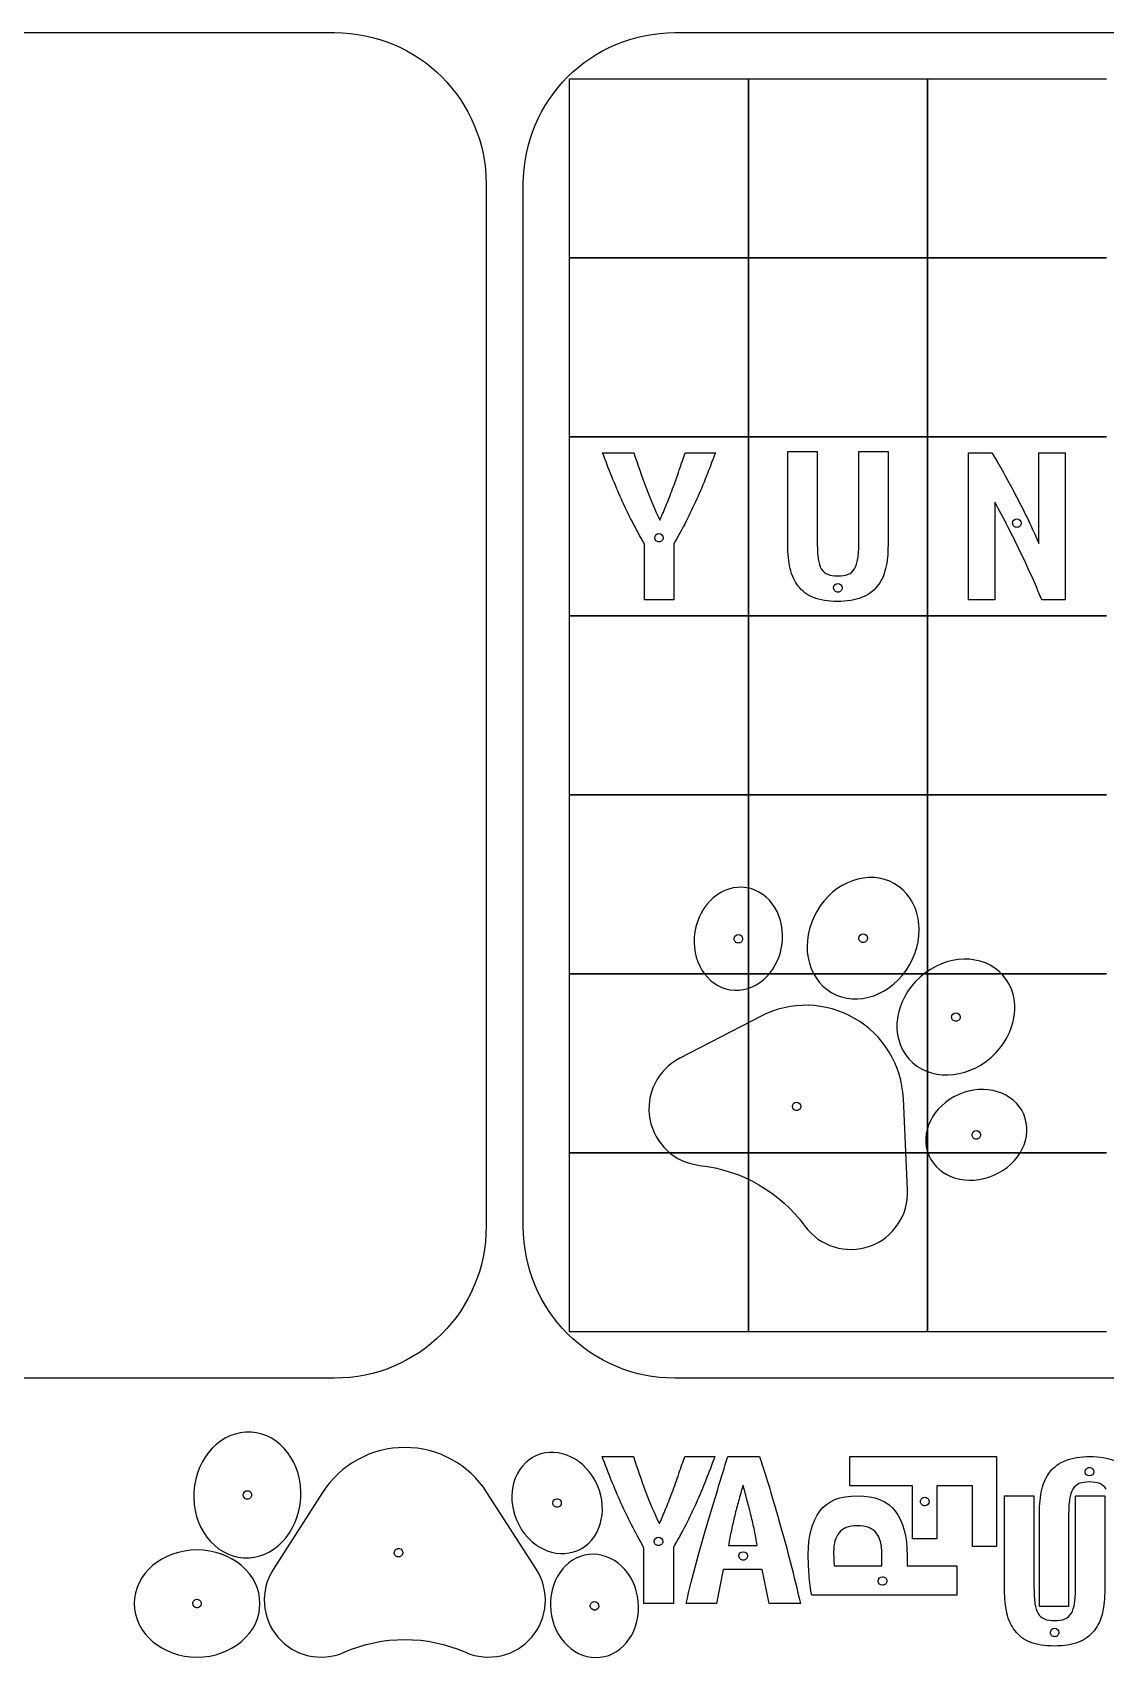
# Model space of a CAD drawing. Extents: x 9 to 2087, y 87 to 833.
# Drawn here: x 757 to 1108, y 287 to 820 of the extents above; entities that cross this region are included whole.
import ezdxf

# ---------------------------------------------------------------- set-up
doc = ezdxf.new("R2010")
doc.units = 0
doc.layers.add('Calque_1', color=7, linetype='CONTINUOUS')

msp = doc.modelspace()

# ---------------------------------------------------------------- linework, layer by layer
at = {"layer": 'Calque_1', "color": 7}
for p, q in [((515.238256, 819.699936), (855.96034, 819.699936)), ((967.280946, 819.699934), (1308.002973, 819.699934)), ((967.280946, 819.699934), (967.280946, 819.699934)), ((905.549323, 770.110981), (905.549323, 429.388908)), ((917.691991, 429.388898), (917.691991, 770.110979)), ((943.628777, 682.299315), (953.874516, 682.299315)), ((970.640293, 682.299315), (980.497948, 682.299315)), ((1004.211839, 652.144181), (1004.211839, 682.803815)), ((1004.211839, 682.803815), (1013.836661, 682.803815)), ((1013.836661, 682.803815), (1013.836661, 652.765155)), ((1027.420045, 652.842766), (1027.420045, 682.803815)), ((1027.420045, 682.803815), (1036.967199, 682.803815)), ((1036.967199, 682.803815), (1036.967199, 652.144181)), ((1063.281401, 634.252901), (1063.281401, 682.299315)), ((1063.281401, 682.299315), (1070.965719, 682.299315)), ((1086.334356, 652.726321), (1086.334356, 682.299315)), ((1086.334356, 682.299315), (1094.950092, 682.299315)), ((1094.950092, 682.299315), (1094.950092, 634.252901)), ((1071.897137, 666.154482), (1071.897137, 634.252901)), ((962.33503, 660.333028), (962.33503, 660.333028)), ((1080.509233, 659.33447), (1080.509233, 659.33447)), ((957.289771, 634.252901), (957.289771, 652.493488)), ((963.456835, 654.571998), (963.456835, 654.571998)), ((966.914565, 652.571099), (966.914565, 634.252901)), ((966.914565, 634.252901), (957.289771, 634.252901)), ((1021.983006, 638.176891), (1021.983006, 638.176891)), ((1071.897137, 634.252901), (1063.281401, 634.252901)), ((1094.950092, 634.252901), (1087.265774, 634.252901)), ((1020.434283, 633.748401), (1020.434283, 633.748401)), ((989.419247, 523.446617), (989.419247, 523.446617)), ((1030.223807, 523.64183), (1030.223807, 523.64183)), ((985.392074, 506.745779), (985.392074, 506.745779)), ((1018.543953, 505.827004), (1018.543953, 505.827004)), ((995.445651, 498.135179), (968.852497, 484.386978)), ((1060.550952, 497.860464), (1060.550952, 497.860464)), ((1043.775071, 484.200288), (1043.775071, 484.200288)), ((1043.374428, 441.360254), (1041.984484, 471.265959)), ((1008.471614, 468.66466), (1008.471614, 468.66466)), ((1081.355922, 466.074453), (1081.355922, 466.074453)), ((1067.239223, 459.335353), (1067.239223, 459.335353)), ((975.362799, 449.379598), (975.369291, 449.379598)), ((855.96034, 379.799941), (515.238256, 379.799941)), ((1308.002973, 379.799943), (967.280946, 379.799943)), ((921.996506, 354.508898), (921.996506, 354.508898)), ((943.476207, 354.177382), (953.721946, 354.177382)), ((970.487724, 354.177382), (980.345379, 354.177382)), ((984.578712, 354.177382), (994.979702, 354.177382)), ((1024.430741, 354.177376), (1072.477098, 354.177376)), ((1024.430741, 344.630194), (1024.430741, 354.177376)), ((1072.477098, 354.177376), (1072.477098, 324.759661)), ((1103.019503, 354.177382), (1103.019503, 354.177382)), ((1101.47078, 349.228784), (1101.47078, 349.228784)), ((828.433936, 342.613084), (828.433936, 342.613084)), ((852.075856, 342.448699), (835.919593, 317.245819)), ((921.970944, 317.244634), (905.81427, 342.448676)), ((989.54636, 344.863061), (989.54636, 344.863061)), ((1044.999859, 344.630194), (1024.430741, 344.630194)), ((1044.999859, 327.243471), (1044.999859, 344.630194)), ((1064.559947, 344.630194), (1052.917038, 344.630194)), ((1052.917038, 344.630194), (1052.917038, 327.243471)), ((1064.559947, 324.759661), (1064.559947, 344.630194)), ((1075.087546, 310.631651), (1075.087546, 341.291285)), ((1075.087546, 341.291285), (1084.712368, 341.291285)), ((1084.712368, 341.291285), (1084.712368, 311.252624)), ((1098.295752, 311.330235), (1098.295752, 341.291285)), ((1098.295752, 341.291285), (1107.842906, 341.291285)), ((1107.842906, 341.291285), (1107.842906, 310.631651)), ((928.735604, 340.392195), (928.735604, 340.392195)), ((1048.983115, 338.075018), (1048.983115, 338.075018)), ((1086.486586, 305.121939), (1086.486586, 335.781573)), ((962.18246, 332.211095), (962.18246, 332.211095)), ((1096.033769, 335.083017), (1096.033769, 305.121939)), ((963.304265, 326.450065), (963.304265, 326.450065)), ((984.811574, 325.147722), (994.203506, 325.147722)), ((1052.917038, 327.243471), (1044.999859, 327.243471)), ((826.23081, 321.091533), (826.23081, 321.091533)), ((878.09191, 323.439438), (878.09191, 323.439438)), ((939.202945, 322.166881), (939.202945, 322.166881)), ((957.137202, 306.130968), (957.137202, 324.371555)), ((966.761996, 324.449166), (966.761996, 306.130968)), ((991.016624, 321.687593), (991.016624, 321.687593)), ((1010.870105, 322.10566), (1010.870105, 322.10566)), ((1019.175369, 323.192329), (1019.175369, 323.192329)), ((1034.932089, 318.457543), (1034.932089, 322.338522)), ((1043.237353, 321.872799), (1043.237353, 318.457543)), ((1072.477098, 324.759661), (1064.559947, 324.759661)), ((983.026321, 317.230599), (980.852984, 306.131053)), ((995.833509, 317.230599), (983.026321, 317.230599)), ((998.084485, 306.131053), (995.833509, 317.230599)), ((1019.40823, 318.457543), (1034.932089, 318.457543)), ((1035.164922, 314.884638), (1035.164922, 314.884638)), ((1043.237353, 318.457543), (1059.459796, 318.457543)), ((1059.459796, 318.457543), (1059.459796, 308.910361)), ((790.432194, 306.127954), (790.432194, 306.127954)), ((811.700219, 304.920302), (811.700219, 304.920302)), ((939.635482, 304.992798), (939.635482, 304.992798)), ((966.761996, 306.130968), (957.137202, 306.130968)), ((980.852984, 306.131053), (970.917718, 306.131053)), ((1008.330224, 306.131053), (998.084485, 306.131053)), ((1059.459796, 308.910361), (1012.034385, 308.910361)), ((1096.033769, 305.121939), (1086.486586, 305.121939)), ((1092.858713, 296.66436), (1092.858713, 296.66436)), ((859.061354, 290.183704), (859.067091, 290.187016)), ((1091.30999, 292.23587), (1091.30999, 292.23587))]:
    msp.add_line(p, q, dxfattribs=at)
at = {"layer": 'Calque_1', "color": 1}
for p, q in [((932.800277, 804.591648), (991.326448, 804.591648)), ((932.800277, 746.065449), (932.800277, 804.591648)), ((991.326448, 804.591648), (991.326448, 746.065449)), ((991.326448, 804.591648), (1049.852647, 804.591648)), ((991.326448, 746.065449), (991.326448, 804.591648)), ((1049.852647, 804.591648), (1049.852647, 746.065449)), ((1049.852647, 804.591648), (1108.378874, 804.591648)), ((1049.852647, 746.065449), (1049.852647, 804.591648)), ((991.326448, 746.065449), (932.800277, 746.065449)), ((932.800277, 746.065449), (991.326448, 746.065449)), ((932.800277, 687.53925), (932.800277, 746.065449)), ((1049.852647, 746.065449), (991.326448, 746.065449)), ((991.326448, 746.065449), (991.326448, 687.53925)), ((991.326448, 746.065449), (1049.852647, 746.065449)), ((991.326448, 687.53925), (991.326448, 746.065449)), ((1108.378874, 746.065449), (1049.852647, 746.065449)), ((1049.852647, 746.065449), (1049.852647, 687.53925)), ((1049.852647, 746.065449), (1108.378874, 746.065449)), ((1049.852647, 687.53925), (1049.852647, 746.065449)), ((991.326448, 687.53925), (932.800277, 687.53925)), ((932.800277, 687.539222), (991.326448, 687.539222)), ((932.800277, 629.012989), (932.800277, 687.539222)), ((1049.852647, 687.53925), (991.326448, 687.53925)), ((991.326448, 687.539222), (991.326448, 629.012989)), ((991.326448, 687.539222), (1049.852647, 687.539222)), ((991.326448, 629.012989), (991.326448, 687.539222)), ((1108.378874, 687.53925), (1049.852647, 687.53925)), ((1049.852647, 687.539222), (1049.852647, 629.012989)), ((1049.852647, 687.539222), (1108.378874, 687.539222)), ((1049.852647, 629.012989), (1049.852647, 687.539222)), ((932.800277, 629.013045), (991.326448, 629.013045)), ((932.800277, 570.486826), (932.800277, 629.013045)), ((932.800277, 629.013045), (991.326448, 629.013045)), ((932.800277, 570.486826), (932.800277, 629.013045)), ((991.326448, 629.012989), (932.800277, 629.012989)), ((991.326448, 629.013045), (991.326448, 570.486826)), ((991.326448, 629.013045), (991.326448, 570.486826)), ((1049.852647, 629.012989), (991.326448, 629.012989)), ((991.326448, 629.012989), (1049.852647, 629.012989)), ((991.326448, 570.48677), (991.326448, 629.012989)), ((1049.852647, 629.013045), (1108.378874, 629.013045)), ((1049.852647, 570.486826), (1049.852647, 629.013045)), ((1108.378874, 629.012989), (1049.852647, 629.012989)), ((1049.852647, 629.012989), (1049.852647, 570.48677)), ((991.326448, 570.486826), (932.800277, 570.486826)), ((991.326448, 570.486826), (932.800277, 570.486826)), ((932.800277, 570.486826), (991.326448, 570.486826)), ((932.800277, 511.960627), (932.800277, 570.486826)), ((991.326448, 570.486826), (991.326448, 511.960627)), ((991.326448, 570.486826), (1049.852647, 570.486826)), ((991.326448, 511.960627), (991.326448, 570.486826)), ((1049.852647, 570.48677), (991.326448, 570.48677)), ((1108.378874, 570.486826), (1049.852647, 570.486826)), ((1049.852647, 570.486826), (1049.852647, 511.960627)), ((1049.852647, 570.486826), (1108.378874, 570.486826)), ((1049.852647, 511.960627), (1049.852647, 570.486826)), ((991.326448, 511.960627), (932.800277, 511.960627)), ((932.800277, 511.960599), (991.326448, 511.960599)), ((932.800277, 453.434372), (932.800277, 511.960599)), ((1049.852647, 511.960627), (991.326448, 511.960627)), ((991.326448, 511.960599), (991.326448, 453.434372)), ((991.326448, 511.960599), (1049.852647, 511.960599)), ((991.326448, 453.434372), (991.326448, 511.960599)), ((1108.378874, 511.960627), (1049.852647, 511.960627)), ((1049.852647, 511.960599), (1049.852647, 453.434372)), ((1049.852647, 511.960599), (1108.378874, 511.960599)), ((1049.852647, 453.434372), (1049.852647, 511.960599)), ((991.326448, 453.434372), (932.800277, 453.434372)), ((932.800277, 453.434372), (991.326448, 453.434372)), ((932.800277, 394.908173), (932.800277, 453.434372)), ((1049.852647, 453.434372), (991.326448, 453.434372)), ((991.326448, 453.434372), (991.326448, 394.908173)), ((991.326448, 453.434372), (1049.852647, 453.434372)), ((991.326448, 394.908173), (991.326448, 453.434372)), ((1108.378874, 453.434372), (1049.852647, 453.434372)), ((1049.852647, 453.434372), (1049.852647, 394.908173)), ((1049.852647, 453.434372), (1108.378874, 453.434372)), ((1049.852647, 394.908173), (1049.852647, 453.434372)), ((991.326448, 394.908173), (932.800277, 394.908173)), ((1049.852647, 394.908173), (991.326448, 394.908173)), ((1108.378874, 394.908173), (1049.852647, 394.908173))]:
    msp.add_line(p, q, dxfattribs=at)
at = {"layer": 'Calque_1', "color": 7}
for points in [[(855.96034, 819.699936), (883.432612, 819.699936), (905.549323, 797.583253), (905.549323, 770.110981)], [(917.691991, 770.110979), (917.691991, 797.583252), (939.808645, 819.699934), (967.280946, 819.699934)], [(949.760703, 667.16354), (947.639107, 671.975936), (945.595132, 677.021195), (943.628777, 682.299315)], [(953.874516, 682.299315), (955.064684, 678.573586), (956.384214, 674.770237), (957.833106, 670.889268)], [(968.699818, 676.710722), (969.424264, 678.780559), (970.071089, 680.643423), (970.640293, 682.299315)], [(980.497948, 682.299315), (979.51478, 679.660255), (978.531603, 677.098815), (977.548416, 674.614996)], [(1070.965719, 682.299315), (1072.41461, 680.022477), (1073.863502, 677.538659), (1075.312393, 674.847858)], [(966.526481, 670.578795), (967.302667, 672.596891), (968.027113, 674.640867), (968.699818, 676.710722)], [(977.548416, 674.614996), (976.565248, 672.131177), (975.530329, 669.673229), (974.443661, 667.241151)], [(1075.312393, 674.847858), (1076.761284, 672.208798), (1078.158435, 669.569738), (1079.503844, 666.930678)], [(957.289771, 652.493488), (954.44373, 657.512866), (951.93404, 662.402884), (949.760703, 667.16354)], [(957.833106, 670.889268), (959.281997, 667.060039), (960.782638, 663.541293), (962.33503, 660.333028)], [(964.275505, 664.834952), (965.05171, 666.646066), (965.802036, 668.560681), (966.526481, 670.578795)], [(974.443661, 667.241151), (973.356993, 664.809073), (972.192704, 662.377004), (970.950794, 659.944944)], [(1080.12479, 650.1649), (1077.58923, 655.494761), (1074.846679, 660.824622), (1071.897137, 666.154482)], [(1079.503844, 666.930678), (1080.900995, 664.291618), (1082.168775, 661.730179), (1083.307184, 659.24636)], [(962.33503, 660.333028), (962.904234, 661.523197), (963.551059, 663.023838), (964.275505, 664.834952)], [(1077.72226, 659.33447), (1077.722281, 660.104061), (1078.346169, 660.727924), (1079.115761, 660.727913)], [(1079.115761, 660.727913), (1079.885341, 660.727909), (1080.509212, 660.10405), (1080.509233, 659.33447)], [(960.669862, 654.571998), (960.669883, 655.341589), (961.293771, 655.965453), (962.063363, 655.965442)], [(962.063363, 655.965442), (962.832943, 655.965437), (963.456814, 655.341578), (963.456835, 654.571998)], [(970.950794, 659.944944), (969.708885, 657.564607), (968.363475, 655.106658), (966.914565, 652.571099)], [(1078.130391, 658.349092), (1077.869057, 658.610431), (1077.722248, 658.964884), (1077.72226, 659.33447)], [(1079.115761, 657.940941), (1078.746175, 657.940936), (1078.391725, 658.087753), (1078.130391, 658.349092)], [(1080.101112, 658.349102), (1079.839784, 658.087764), (1079.485341, 657.940943), (1079.115761, 657.940941)], [(1080.509233, 659.33447), (1080.509245, 658.964889), (1080.362439, 658.61044), (1080.101112, 658.349102)], [(1083.307184, 659.24636), (1084.497353, 656.762541), (1085.50641, 654.589195), (1086.334356, 652.726321)], [(961.077993, 653.58662), (960.816659, 653.84796), (960.66985, 654.202412), (960.669862, 654.571998)], [(962.063363, 653.178469), (961.693777, 653.178464), (961.339327, 653.325281), (961.077993, 653.58662)], [(963.048714, 653.58663), (962.787386, 653.325292), (962.432943, 653.178472), (962.063363, 653.178469)], [(963.456835, 654.571998), (963.456847, 654.202417), (963.310041, 653.847969), (963.048714, 653.58663)], [(1004.988035, 644.537474), (1004.470571, 646.814311), (1004.211839, 649.34988), (1004.211839, 652.144181)], [(1013.836661, 652.765155), (1013.836661, 650.74704), (1013.940152, 649.039408), (1014.147134, 647.642257)], [(1027.109544, 647.719896), (1027.316544, 649.117028), (1027.420045, 650.824651), (1027.420045, 652.842766)], [(1036.967199, 652.144181), (1036.967199, 649.34988), (1036.708467, 646.814311), (1036.191003, 644.537474)], [(1087.265774, 634.252901), (1085.092437, 639.582781), (1082.712109, 644.88678), (1080.12479, 650.1649)], [(1014.147134, 647.642257), (1014.354116, 646.296866), (1014.690468, 645.210198), (1015.156191, 644.382252)], [(1026.022875, 644.382252), (1026.540339, 645.261938), (1026.902562, 646.374487), (1027.109544, 647.719896)], [(1007.627095, 638.716048), (1006.385186, 640.32018), (1005.505499, 642.260656), (1004.988035, 644.537474)], [(1015.156191, 644.382252), (1015.673636, 643.554306), (1016.372202, 642.959222), (1017.251889, 642.596999)], [(1017.251889, 642.596999), (1018.131575, 642.234776), (1019.244124, 642.053665), (1020.589533, 642.053665)], [(1019.196033, 638.176891), (1019.196053, 638.946482), (1019.819942, 639.570346), (1020.589533, 639.570335)], [(1020.589533, 642.053665), (1021.934943, 642.053665), (1023.047482, 642.234776), (1023.92715, 642.596999)], [(1020.589533, 639.570335), (1021.359114, 639.57033), (1021.982985, 638.946471), (1021.983006, 638.176891)], [(1023.92715, 642.596999), (1024.806836, 642.959222), (1025.505412, 643.554306), (1026.022875, 644.382252)], [(1036.191003, 644.537474), (1035.673539, 642.260656), (1034.767982, 640.32018), (1033.474332, 638.716048)], [(1012.594742, 634.99032), (1010.524887, 635.870006), (1008.869005, 637.111916), (1007.627095, 638.716048)], [(1020.434283, 633.748401), (1017.329519, 633.748401), (1014.716339, 634.162374), (1012.594742, 634.99032)], [(1019.604164, 637.191513), (1019.34283, 637.452853), (1019.19602, 637.807305), (1019.196033, 638.176891)], [(1020.589533, 636.783362), (1020.219948, 636.783357), (1019.865498, 636.930174), (1019.604164, 637.191513)], [(1028.351463, 634.99032), (1026.229867, 634.162374), (1023.590807, 633.748401), (1020.434283, 633.748401)], [(1021.574884, 637.191523), (1021.313557, 636.930185), (1020.959114, 636.783365), (1020.589533, 636.783362)], [(1021.983006, 638.176891), (1021.983018, 637.80731), (1021.836212, 637.452862), (1021.574884, 637.191523)], [(1033.474332, 638.716048), (1032.180682, 637.111916), (1030.473059, 635.870006), (1028.351463, 634.99032)], [(1039.115189, 541.457418), (1030.739565, 546.29307), (1019.33954, 542.239004), (1013.658263, 532.398762)], [(990.654618, 540.147964), (982.801076, 541.387258), (975.257248, 534.908536), (973.799147, 525.686417)], [(1002.251578, 521.205293), (1003.700732, 530.428315), (998.508521, 538.914003), (990.654618, 540.147964)], [(1044.000682, 514.88058), (1049.681815, 524.720568), (1047.493066, 536.620412), (1039.115189, 541.457418)], [(1013.658263, 532.398762), (1007.979531, 522.562867), (1010.168362, 510.662656), (1018.543953, 505.827004)], [(973.799147, 525.686417), (972.352674, 516.464919), (977.54418, 507.976889), (985.392074, 506.745779)], [(987.040402, 522.46124), (986.779068, 522.722579), (986.632259, 523.077031), (986.632271, 523.446617)], [(986.632271, 523.446617), (986.632292, 524.216209), (987.25618, 524.840072), (988.025772, 524.840061)], [(988.025772, 522.053089), (987.656186, 522.053083), (987.301736, 522.1999), (987.040402, 522.46124)], [(988.025772, 524.840061), (988.795353, 524.840058), (989.419226, 524.216199), (989.419247, 523.446617)], [(989.011124, 522.461249), (988.749796, 522.19991), (988.395353, 522.05309), (988.025772, 522.053089)], [(989.419247, 523.446617), (989.419259, 523.077036), (989.272453, 522.722587), (989.011124, 522.461249)], [(1027.844963, 522.656453), (1027.583629, 522.917792), (1027.436819, 523.272245), (1027.436831, 523.64183)], [(1027.436831, 523.64183), (1027.436852, 524.411422), (1028.06074, 525.035285), (1028.830332, 525.035274)], [(1028.830332, 522.248302), (1028.460746, 522.248297), (1028.106296, 522.395114), (1027.844963, 522.656453)], [(1028.830332, 525.035274), (1029.599913, 525.035271), (1030.223786, 524.411412), (1030.223807, 523.64183)], [(1029.815685, 522.656462), (1029.554356, 522.395123), (1029.199913, 522.248303), (1028.830332, 522.248302)], [(1030.223807, 523.64183), (1030.223819, 523.272249), (1030.077013, 522.9178), (1029.815685, 522.656462)], [(985.392074, 506.745779), (993.250777, 505.503804), (1000.799685, 511.981735), (1002.251578, 521.205293)], [(1074.538929, 511.520781), (1068.11335, 518.752895), (1056.014512, 518.500221), (1047.524111, 510.954559)], [(1018.543953, 505.827004), (1026.92186, 500.990026), (1038.321919, 505.044684), (1044.000682, 514.88058)], [(1070.791018, 484.763716), (1079.285653, 492.306641), (1080.959259, 504.291744), (1074.538929, 511.520781)], [(1047.524111, 510.954559), (1039.0312, 503.410364), (1037.354741, 491.429353), (1043.775071, 484.200288)], [(1026.061591, 497.426717), (1016.645701, 502.862994), (1005.106086, 503.130653), (995.445651, 498.135179)], [(1041.984484, 471.265959), (1041.480124, 482.129793), (1035.478612, 491.98979), (1026.061591, 497.426717)], [(1058.17211, 496.875086), (1057.910776, 497.136426), (1057.763967, 497.490878), (1057.763979, 497.860464)], [(1057.763979, 497.860464), (1057.764, 498.630055), (1058.387888, 499.253919), (1059.15748, 499.253908)], [(1059.15748, 496.466935), (1058.787894, 496.46693), (1058.433444, 496.613747), (1058.17211, 496.875086)], [(1059.15748, 499.253908), (1059.92706, 499.253903), (1060.550931, 498.630044), (1060.550952, 497.860464)], [(1060.142831, 496.875096), (1059.881503, 496.613758), (1059.52706, 496.466938), (1059.15748, 496.466935)], [(1060.550952, 497.860464), (1060.550964, 497.490883), (1060.404158, 497.136435), (1060.142831, 496.875096)], [(968.852497, 484.386978), (961.568881, 480.620666), (957.610376, 472.528706), (959.105617, 464.46906)], [(1043.775071, 484.200288), (1050.200085, 476.968231), (1062.299262, 477.221017), (1070.791018, 484.763716)], [(1081.355922, 466.074453), (1078.178495, 473.367273), (1068.668622, 476.264255), (1060.102106, 472.541773)], [(1005.684642, 468.66466), (1005.684662, 469.434252), (1006.308551, 470.058115), (1007.078142, 470.058104)], [(1007.078142, 470.058104), (1007.847722, 470.058099), (1008.471594, 469.434241), (1008.471614, 468.66466)], [(1060.102106, 472.541773), (1051.540274, 468.814153), (1047.169809, 459.882187), (1050.336458, 452.595576)], [(959.105617, 464.46906), (960.606673, 456.405717), (967.208443, 450.276246), (975.362799, 449.379598)], [(1006.092773, 467.679283), (1005.831439, 467.940622), (1005.684629, 468.295075), (1005.684642, 468.66466)], [(1007.078142, 467.271132), (1006.708556, 467.271127), (1006.354107, 467.417944), (1006.092773, 467.679283)], [(1008.063493, 467.679293), (1007.802165, 467.417954), (1007.447723, 467.271134), (1007.078142, 467.271132)], [(1008.471614, 468.66466), (1008.471627, 468.295079), (1008.324821, 467.940631), (1008.063493, 467.679293)], [(1071.589453, 446.126281), (1080.150918, 449.853816), (1084.520731, 458.788322), (1081.355922, 466.074453)], [(1064.860382, 458.349976), (1064.599048, 458.611315), (1064.452238, 458.965768), (1064.452251, 459.335353)], [(1064.452251, 459.335353), (1064.452271, 460.104945), (1065.07616, 460.728808), (1065.845751, 460.728797)], [(1065.845751, 457.941825), (1065.476165, 457.94182), (1065.121716, 458.088637), (1064.860382, 458.349976)], [(1065.845751, 460.728797), (1066.615331, 460.728792), (1067.239203, 460.104934), (1067.239223, 459.335353)], [(1066.831102, 458.349986), (1066.569774, 458.088647), (1066.215332, 457.941827), (1065.845751, 457.941825)], [(1067.239223, 459.335353), (1067.239236, 458.965773), (1067.09243, 458.611324), (1066.831102, 458.349986)], [(975.369291, 449.379598), (989.123785, 447.867677), (1001.613981, 440.656476), (1009.801558, 429.494926)], [(1050.336458, 452.595576), (1053.500222, 445.307611), (1063.020989, 442.406762), (1071.589453, 446.126281)], [(1030.99337, 422.960409), (1038.724732, 425.693111), (1043.754525, 433.169318), (1043.374428, 441.360254)], [(905.549323, 429.388908), (905.549323, 401.916619), (883.432612, 379.799941), (855.96034, 379.799941)], [(967.280946, 379.799943), (939.808645, 379.799943), (917.691991, 401.916597), (917.691991, 429.388898)], [(1009.801558, 429.494926), (1014.651349, 422.883617), (1023.259324, 420.228978), (1030.99337, 422.960409)], [(828.665613, 362.163367), (819.00818, 362.73369), (810.63167, 353.999844), (809.96364, 342.660639)], [(844.935557, 340.593126), (845.608523, 351.933367), (838.317179, 361.591534), (828.665613, 362.163367)], [(878.944256, 357.143118), (868.071701, 357.143117), (857.944272, 351.605106), (852.075856, 342.448699)], [(905.81427, 342.448676), (899.945538, 351.604858), (889.818111, 357.143104), (878.944256, 357.143118)], [(941.944678, 344.742438), (938.217128, 353.303914), (929.282624, 357.673697), (921.996506, 354.508898)], [(921.996506, 354.508898), (914.703682, 351.331472), (911.80668, 341.821591), (915.52918, 333.255107)], [(949.608134, 339.041607), (947.486538, 343.854003), (945.442562, 348.899262), (943.476207, 354.177382)], [(953.721946, 354.177382), (954.912115, 350.451653), (956.231645, 346.648304), (957.680536, 342.767335)], [(968.547249, 348.588789), (969.271694, 350.658626), (969.918519, 352.52149), (970.487724, 354.177382)], [(980.345379, 354.177382), (979.362211, 351.538322), (978.379033, 348.976882), (977.395846, 346.493063)], [(977.82584, 331.978234), (980.154418, 339.791913), (982.405375, 347.191629), (984.578712, 354.177382)], [(994.979702, 354.177382), (997.256539, 347.139888), (999.507496, 339.662552), (1001.732574, 331.745372)], [(1089.979453, 349.209734), (1091.273122, 350.813867), (1092.980755, 352.055776), (1095.102351, 352.935463)], [(1095.102351, 352.935463), (1097.223947, 353.763409), (1099.862998, 354.177382), (1103.019503, 354.177382)], [(1103.019503, 354.177382), (1106.124286, 354.177382), (1108.737475, 353.763409), (1110.859071, 352.935463)], [(966.373912, 342.456862), (967.150098, 344.474958), (967.874544, 346.518934), (968.547249, 348.588789)], [(977.395846, 346.493063), (976.412678, 344.009244), (975.37776, 341.551296), (974.291092, 339.119218)], [(1087.262782, 343.38828), (1087.780246, 345.665117), (1088.685803, 347.605602), (1089.979453, 349.209734)], [(1101.47078, 349.228784), (1101.470767, 349.598365), (1101.617573, 349.952814), (1101.878901, 350.214152)], [(1102.864252, 347.83534), (1102.094672, 347.835345), (1101.4708, 348.459204), (1101.47078, 349.228784)], [(1101.878901, 350.214152), (1102.140229, 350.47549), (1102.494671, 350.622311), (1102.864252, 350.622313)], [(1102.864252, 350.622313), (1103.233838, 350.622318), (1103.588287, 350.475501), (1103.849621, 350.214162)], [(1104.257753, 349.228784), (1104.257732, 348.459193), (1103.633844, 347.83533), (1102.864252, 347.83534)], [(1103.849621, 350.214162), (1104.110955, 349.952823), (1104.257765, 349.59837), (1104.257753, 349.228784)], [(809.96364, 342.660639), (809.292788, 331.320685), (816.579217, 321.663393), (826.23081, 321.091533)], [(826.463251, 340.642399), (825.919079, 341.186598), (825.919097, 342.068896), (826.463292, 342.613072)], [(826.463292, 342.613072), (827.007473, 343.15724), (827.889748, 343.157245), (828.433936, 342.613084)], [(828.433936, 342.613084), (828.695276, 342.351761), (828.8421, 341.997322), (828.842109, 341.627743)], [(828.842109, 341.627743), (828.842117, 341.258164), (828.695308, 340.90372), (828.43398, 340.642385)], [(935.475364, 323.489434), (942.763345, 326.653198), (945.664197, 336.173966), (941.944678, 344.742438)], [(957.680536, 342.767335), (959.129427, 338.938106), (960.630069, 335.41936), (962.18246, 332.211095)], [(964.122936, 336.713019), (964.899141, 338.524133), (965.649466, 340.438748), (966.373912, 342.456862)], [(989.54636, 344.863061), (989.028896, 343.051928), (988.537302, 341.318425), (988.071579, 339.662552)], [(990.943501, 339.662552), (990.529518, 341.318425), (990.063805, 343.051928), (989.54636, 344.863061)], [(1014.673445, 336.309989), (1017.157263, 339.673495), (1021.245215, 341.355247), (1026.937298, 341.355247)], [(1026.937298, 341.355247), (1032.681122, 341.355247), (1036.846694, 339.647624), (1039.434013, 336.232378)], [(1086.486586, 335.781573), (1086.486586, 338.575874), (1086.745318, 341.111443), (1087.262782, 343.38828)], [(1097.43091, 343.543531), (1096.913446, 342.663844), (1096.551223, 341.551296), (1096.344242, 340.205886)], [(1099.526636, 345.328756), (1098.646949, 344.966533), (1097.948374, 344.371458), (1097.43091, 343.543531)], [(1102.86428, 345.87209), (1101.518871, 345.87209), (1100.406322, 345.690978), (1099.526636, 345.328756)], [(1106.201897, 345.328756), (1105.32221, 345.690978), (1104.209671, 345.87209), (1102.86428, 345.87209)], [(1108.297622, 343.543531), (1107.780159, 344.371458), (1107.081583, 344.966533), (1106.201897, 345.328756)], [(826.23081, 321.091533), (835.887818, 320.520874), (844.264465, 329.25505), (844.935557, 340.593126)], [(827.448612, 340.234226), (827.079026, 340.234229), (826.724579, 340.381054), (826.463251, 340.642399)], [(828.43398, 340.642385), (828.172647, 340.381043), (827.818198, 340.234224), (827.448612, 340.234226)], [(927.750267, 338.013382), (927.488941, 338.274715), (927.342134, 338.629156), (927.34214, 338.998731)], [(927.34214, 338.998731), (927.34215, 339.768316), (927.966019, 340.392185), (928.735604, 340.392195)], [(928.735604, 337.605226), (928.366029, 337.60523), (928.011592, 337.752048), (927.750267, 338.013382)], [(928.735604, 340.392195), (929.10518, 340.392201), (929.459621, 340.245394), (929.720954, 339.984068)], [(929.720968, 338.013367), (929.459634, 337.752033), (929.105187, 337.605219), (928.735604, 337.605226)], [(929.720954, 339.984068), (929.982287, 339.722743), (930.129105, 339.368306), (930.129109, 338.998731)], [(930.129109, 338.998731), (930.129116, 338.629149), (929.982303, 338.274701), (929.720968, 338.013367)], [(957.137202, 324.371555), (954.29116, 329.390933), (951.781471, 334.280951), (949.608134, 339.041607)], [(962.18246, 332.211095), (962.751665, 333.401264), (963.39849, 334.901905), (964.122936, 336.713019)], [(974.291092, 339.119218), (973.204423, 336.68714), (972.040134, 334.255071), (970.798225, 331.823011)], [(988.071579, 339.662552), (987.657616, 338.05842), (987.243643, 336.454287), (986.82966, 334.850155)], [(992.185391, 334.850155), (991.823168, 336.454287), (991.409205, 338.05842), (990.943501, 339.662552)], [(1010.870105, 322.10566), (1010.870105, 328.211707), (1012.137885, 332.946484), (1014.673445, 336.309989)], [(1039.434013, 336.232378), (1041.969573, 332.868872), (1043.237353, 328.082346), (1043.237353, 321.872799)], [(1047.589586, 339.46849), (1047.589573, 339.838081), (1047.736387, 340.192538), (1047.997727, 340.453878)], [(1047.997747, 338.483139), (1047.736409, 338.744467), (1047.589588, 339.098909), (1047.589586, 339.46849)], [(1047.997727, 340.453878), (1048.259067, 340.715218), (1048.613524, 340.862032), (1048.983115, 340.862019)], [(1048.983115, 338.075018), (1048.613534, 338.075006), (1048.259086, 338.221811), (1047.997747, 338.483139)], [(1048.983115, 340.862019), (1049.352691, 340.862009), (1049.707126, 340.715186), (1049.968447, 340.453848)], [(1050.376559, 339.46849), (1050.376554, 338.69891), (1049.752695, 338.075039), (1048.983115, 338.075018)], [(1049.968447, 340.453848), (1050.229769, 340.19251), (1050.376571, 339.838066), (1050.376559, 339.46849)], [(1096.344242, 340.205886), (1096.13726, 338.808736), (1096.033769, 337.101113), (1096.033769, 335.083017)], [(915.52918, 333.255107), (919.256771, 324.693258), (928.18875, 320.322771), (935.475364, 323.489434)], [(970.798225, 331.823011), (969.556315, 329.442674), (968.210906, 326.984725), (966.761996, 324.449166)], [(970.917718, 306.131053), (973.194536, 315.600568), (975.497244, 324.216295), (977.82584, 331.978234)], [(986.82966, 334.850155), (986.467437, 333.297764), (986.105215, 331.719502), (985.742992, 330.115369)], [(993.272088, 330.115369), (992.961606, 331.719502), (992.599374, 333.297764), (992.185391, 334.850155)], [(1001.732574, 331.745372), (1004.009411, 323.879952), (1006.208628, 315.341846), (1008.330224, 306.131053)], [(1026.859687, 331.575203), (1024.065386, 331.575203), (1022.099031, 330.799017), (1020.960622, 329.246644)], [(1033.146836, 329.246644), (1031.904926, 330.799017), (1029.80921, 331.575203), (1026.859687, 331.575203)], [(960.925424, 325.464687), (960.66409, 325.726027), (960.51728, 326.080479), (960.517293, 326.450065)], [(960.517293, 326.450065), (960.517313, 327.219656), (961.141202, 327.84352), (961.910793, 327.843509)], [(961.910793, 325.056536), (961.541207, 325.056531), (961.186758, 325.203348), (960.925424, 325.464687)], [(961.910793, 327.843509), (962.680374, 327.843504), (963.304245, 327.219645), (963.304265, 326.450065)], [(962.896144, 325.464697), (962.634816, 325.203359), (962.280374, 325.056539), (961.910793, 325.056536)], [(963.304265, 326.450065), (963.304278, 326.080484), (963.157472, 325.726036), (962.896144, 325.464697)], [(985.742992, 330.115369), (985.432529, 328.511237), (985.122056, 326.855355), (984.811574, 325.147722)], [(994.203506, 325.147722), (993.893024, 326.855355), (993.582551, 328.511237), (993.272088, 330.115369)], [(1020.960622, 329.246644), (1019.770453, 327.745994), (1019.175369, 325.727888), (1019.175369, 323.192329)], [(1034.932089, 322.338522), (1034.932089, 325.391545), (1034.337005, 327.694253), (1033.146836, 329.246644)], [(811.001173, 323.644948), (799.643661, 323.644947), (790.432207, 315.799228), (790.432194, 306.127954)], [(831.574653, 306.127944), (831.574649, 315.799255), (822.363713, 323.644935), (811.001173, 323.644948)], [(875.678324, 322.045954), (875.49354, 322.366018), (875.44347, 322.746378), (875.539129, 323.103359)], [(875.539129, 323.103359), (875.634787, 323.46034), (875.868338, 323.764699), (876.188403, 323.949481)], [(876.524467, 321.396674), (876.167477, 321.492329), (875.86311, 321.725883), (875.678324, 322.045954)], [(876.188403, 323.949481), (876.854888, 324.334266), (877.707109, 324.105914), (878.09191, 323.439438)], [(877.581888, 321.535895), (877.261823, 321.351098), (876.881456, 321.301019), (876.524467, 321.396674)], [(878.231137, 322.382037), (878.135489, 322.025053), (877.901947, 321.720687), (877.581888, 321.535895)], [(878.09191, 323.439438), (878.276703, 323.11938), (878.326785, 322.739021), (878.231137, 322.382037)], [(939.202945, 322.166881), (931.290597, 321.332562), (925.675487, 313.121548), (926.660316, 303.836502)], [(955.303058, 306.872105), (954.313526, 316.153752), (947.102084, 323.008911), (939.202945, 322.166881)], [(988.637783, 320.702216), (988.376449, 320.963555), (988.229639, 321.318007), (988.229652, 321.687593)], [(988.229652, 321.687593), (988.229672, 322.457185), (988.853561, 323.081048), (989.623152, 323.081037)], [(989.623152, 320.294065), (989.253566, 320.294059), (988.899117, 320.440876), (988.637783, 320.702216)], [(989.623152, 323.081037), (990.392733, 323.081032), (991.016604, 322.457174), (991.016624, 321.687593)], [(990.608503, 320.702226), (990.347175, 320.440887), (989.992733, 320.294067), (989.623152, 320.294065)], [(991.016624, 321.687593), (991.016637, 321.318012), (990.869831, 320.963564), (990.608503, 320.702226)], [(1010.947716, 319.078488), (1010.895975, 320.216916), (1010.870105, 321.225974), (1010.870105, 322.10566)], [(1019.175369, 323.192329), (1019.175369, 322.623124), (1019.201248, 321.821058), (1019.253008, 320.78613)], [(1019.253008, 320.78613), (1019.253008, 319.802943), (1019.304749, 319.026748), (1019.40823, 318.457543)], [(835.919593, 317.245819), (831.494965, 310.342313), (832.11274, 301.355205), (837.437503, 295.122963)], [(920.44856, 295.119377), (925.77775, 301.351634), (926.395592, 310.341132), (921.970944, 317.244634)], [(1011.180578, 315.585622), (1011.077096, 316.77579), (1010.999476, 317.940079), (1010.947716, 319.078488)], [(1011.49105, 312.015144), (1011.335809, 313.205293), (1011.232318, 314.395453), (1011.180578, 315.585622)], [(1033.771478, 313.491166), (1033.771483, 314.260746), (1034.395342, 314.884618), (1035.164922, 314.884638)], [(1035.164922, 314.884638), (1035.534503, 314.884651), (1035.888951, 314.737845), (1036.15029, 314.476517)], [(1036.15029, 314.476517), (1036.411628, 314.215189), (1036.558449, 313.860747), (1036.558451, 313.491166)], [(1012.034385, 308.910361), (1011.827403, 309.841788), (1011.646291, 310.876716), (1011.49105, 312.015144)], [(1035.164922, 312.097665), (1034.395331, 312.097686), (1033.771468, 312.721574), (1033.771478, 313.491166)], [(1036.1503, 312.505797), (1035.888961, 312.244463), (1035.534508, 312.097653), (1035.164922, 312.097665)], [(1036.558451, 313.491166), (1036.558456, 313.12158), (1036.411639, 312.76713), (1036.1503, 312.505797)], [(1075.863742, 303.024944), (1075.346278, 305.301781), (1075.087546, 307.83735), (1075.087546, 310.631651)], [(1084.712368, 311.252624), (1084.712368, 309.23451), (1084.815859, 307.526877), (1085.022841, 306.129727)], [(1097.985251, 306.207366), (1098.192251, 307.604498), (1098.295752, 309.312121), (1098.295752, 311.330235)], [(1107.842906, 310.631651), (1107.842906, 307.83735), (1107.584174, 305.301781), (1107.06671, 303.024944)], [(790.432194, 306.127954), (790.432206, 296.45397), (799.643679, 288.608553), (811.001191, 288.608553)], [(809.796654, 305.430312), (809.611855, 305.750381), (809.561777, 306.130752), (809.657436, 306.487745)], [(809.657436, 306.487745), (809.753095, 306.844738), (809.986656, 307.149106), (810.306734, 307.333888)], [(810.642808, 304.78106), (810.285819, 304.876705), (809.981448, 305.110249), (809.796654, 305.430312)], [(810.306734, 307.333888), (810.973232, 307.718667), (811.825459, 307.490293), (812.210244, 306.823799)], [(811.700219, 304.920302), (811.38016, 304.735501), (810.999797, 304.685414), (810.642808, 304.78106)], [(811.001191, 288.608553), (822.363429, 288.608558), (831.574623, 296.453984), (831.574653, 306.127944)], [(812.210244, 306.823799), (812.595024, 306.157321), (812.366681, 305.305109), (811.700219, 304.920302)], [(926.660316, 303.836502), (927.647645, 294.552683), (934.859198, 287.699984), (942.764834, 288.540802)], [(939.635482, 304.992798), (939.539814, 305.349789), (939.589882, 305.730162), (939.774673, 306.050235)], [(941.342155, 304.007501), (940.598788, 303.808303), (939.834688, 304.249434), (939.635482, 304.992798)], [(939.774673, 306.050235), (939.959463, 306.370308), (940.263838, 306.603861), (940.620833, 306.699511)], [(940.620833, 306.699511), (940.977821, 306.795161), (941.358184, 306.745078), (941.678245, 306.56028)], [(942.327488, 305.714119), (942.526649, 304.97076), (942.085506, 304.206692), (941.342155, 304.007501)], [(941.678245, 306.56028), (941.998306, 306.375483), (942.231846, 306.071109), (942.327488, 305.714119)], [(942.764834, 288.540802), (950.671529, 289.376384), (956.281478, 297.586829), (955.303058, 306.872105)], [(1085.022841, 306.129727), (1085.229823, 304.784336), (1085.566175, 303.697667), (1086.031898, 302.869721)], [(1096.898582, 302.869721), (1097.416046, 303.749408), (1097.778269, 304.861956), (1097.985251, 306.207366)], [(1078.502802, 297.203518), (1077.260893, 298.80765), (1076.381206, 300.748125), (1075.863742, 303.024944)], [(1086.031898, 302.869721), (1086.549343, 302.041775), (1087.247909, 301.446691), (1088.127596, 301.084468)], [(1088.127596, 301.084468), (1089.007282, 300.722246), (1090.119831, 300.541134), (1091.46524, 300.541134)], [(1091.46524, 300.541134), (1092.81065, 300.541134), (1093.923189, 300.722246), (1094.802857, 301.084468)], [(1094.802857, 301.084468), (1095.682543, 301.446691), (1096.381119, 302.041775), (1096.898582, 302.869721)], [(1107.06671, 303.024944), (1106.549246, 300.748125), (1105.643689, 298.80765), (1104.350039, 297.203518)], [(837.437503, 295.122963), (842.769127, 288.890428), (851.551183, 286.883029), (859.061354, 290.183704)], [(859.067091, 290.187016), (871.734826, 295.754896), (886.157228, 295.754909), (898.828648, 290.182523)], [(898.828648, 290.182523), (906.334334, 286.881855), (915.116418, 288.886851), (920.44856, 295.119377)], [(1083.470449, 293.477789), (1081.400594, 294.357476), (1079.744712, 295.599385), (1078.502802, 297.203518)], [(1091.30999, 292.23587), (1088.205226, 292.23587), (1085.592046, 292.649843), (1083.470449, 293.477789)], [(1090.479871, 295.678983), (1090.218537, 295.940322), (1090.071727, 296.294775), (1090.07174, 296.66436)], [(1090.07174, 296.66436), (1090.07176, 297.433952), (1090.695649, 298.057815), (1091.46524, 298.057804)], [(1091.46524, 295.270832), (1091.095655, 295.270827), (1090.741205, 295.417644), (1090.479871, 295.678983)], [(1099.22717, 293.477789), (1097.105574, 292.649843), (1094.466514, 292.23587), (1091.30999, 292.23587)], [(1091.46524, 298.057804), (1092.234821, 298.057799), (1092.858692, 297.433941), (1092.858713, 296.66436)], [(1092.450591, 295.678993), (1092.189264, 295.417654), (1091.834821, 295.270834), (1091.46524, 295.270832)], [(1092.858713, 296.66436), (1092.858725, 296.29478), (1092.711919, 295.940331), (1092.450591, 295.678993)], [(1104.350039, 297.203518), (1103.056389, 295.599385), (1101.348766, 294.357476), (1099.22717, 293.477789)]]:
    msp.add_open_spline(points, degree=3, dxfattribs=at)

doc.saveas('drawing.dxf')
